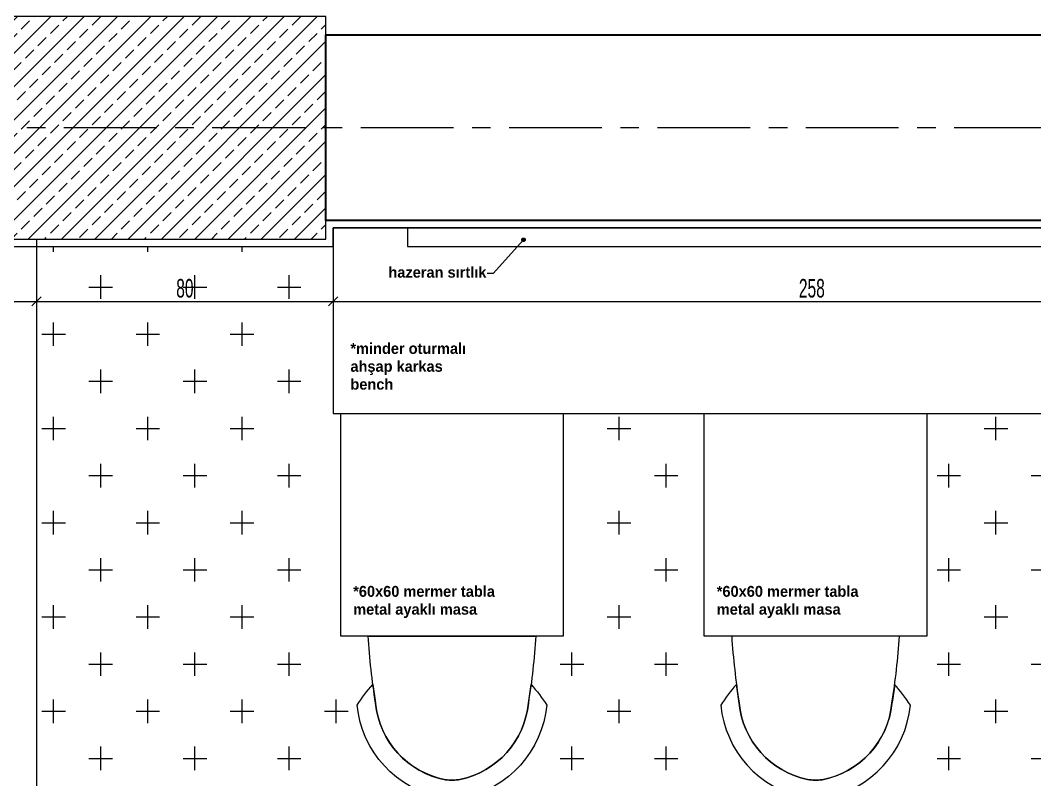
# Model space of a CAD drawing. Header units: millimetres. Extents: x 933584 to 974011, y 4545988 to 4553664.
# Drawn here: x 954019.5 to 954292.9, y 4552360.1 to 4552564.7 of the extents above; entities that cross this region are included whole.
import ezdxf

# ---------------------------------------------------------------- set-up
doc = ezdxf.new("R2010")
doc.units = ezdxf.units.MM
doc.set_wipeout_variables(frame=1)
doc.header["$PDMODE"] = 35
for name, pattern in [('568_AVN_KES_01$0$HIDDEN', [0.375, 0.25, -0.125]), ('CENTER', [2, 1.25, -0.25, 0.25, -0.25]), ('DOT2', [3.175, 0, -3.175]), ('HIDDEN', [9.525, 6.35, -3.175]), ('HIDDEN2', [4.7625, 3.175, -1.5875])]:
    doc.linetypes.add(name, pattern=pattern)
doc.layers.get('0').update_dxf_attribs({"color": 255})
doc.layers.get('Defpoints').update_dxf_attribs({"color": 8})
for name, color, linetype in [('0-CSX-CXS_20', 14, 'CENTER'), ('0-DMS-50', 143, 'Continuous'), ('0-HSL-HTC_200', 1, 'Continuous'), ('0-HSL-SLD', 252, 'Continuous'), ('0-LNS-SLN', 6, 'Continuous'), ('0-LNS-SPL', 13, '568_AVN_KES_01$0$HIDDEN'), ('0-LNS-VLF', 11, 'Continuous'), ('2-SPS-RCN', 2, 'Continuous'), ('7-DCR-FRN', 8, 'Continuous')]:
    doc.layers.add(name, color=color, linetype=linetype)
for name, color, linetype, lineweight in [('2-SPS-IBW', 5, 'Continuous', 40), ('3-OPN-WDR', 4, 'Continuous', 18), ('mimariKIRIS', 251, 'HIDDEN2', 0)]:
    doc.layers.add(name, color=color, linetype=linetype, lineweight=lineweight)
doc.styles.add('Century Gothic_B_3', font='GOTHICB.TTF', dxfattribs={"height": 4})
doc.styles.add('dim_romans_50', font='swissl.ttf', dxfattribs={"width": 0.6, "height": 5})
doc.dimstyles.new('ONK_dim 1_50', dxfattribs={"dimscale": 5, "dimtxt": 4, "dimasz": 0.5, "dimexe": 0.5, "dimexo": 0.5, "dimgap": 0.2, "dimtad": 1, "dimdec": 1, "dimrnd": 0.5, "dimzin": 9, "dimtxsty": 'dim_romans_50', "dimblk": 'OBLIQUE', "dimcen": 1, "dimclre": 256, "dimclrt": 256, "dimazin": 2, "dimtfac": 1, "dimtdec": 1, "dimtix": 1, "dimtmove": 2, "dimatfit": 3, "dimldrblk": 'OBLIQUE', "dimfxl": 3, "dimfxlon": 1, "dimarcsym": 0})

# ---------------------------------------------------------------- blocks, each defined once
blk = doc.blocks.new('ZVBXZDVB')
at = {"layer": '0-CSX-CXS_20', "ltscale": 20}
blk.add_line((934876.25, 4552535.75), (933721.5, 4552535.75), dxfattribs=at)
blk = doc.blocks.new('xcvxcbv')
at = {"layer": '2-SPS-IBW'}
blk.add_lwpolyline([(934203.85, 4551173.49), (934001.85, 4551173.49), (934001.85, 4551223.49), (934203.85, 4551223.49)], close=True, dxfattribs=at)
blk = doc.blocks.new('sandalye')
blk.add_lwpolyline([(20.65, -25.79, -0.018451), (21.38, -30.76, 0.045309), (25.62, -25.2, 0.32914), (3.17, -0.28, 0.07808), (-2.45, -0.17, 0.334929), (-25.48, -25.2, 0.045309), (-21.24, -30.76, -0.018068), (-20.54, -25.89, 0.020768), (-20.51, -25.69, -0.333547), (-1.67, -5.11, -0.074803), (2.23, -5.19, -0.32955)], format="xyb", close=True)
blk.add_lwpolyline([(22.68, -43.83, 0.023043), (20.65, -25.79, 0.32955), (2.23, -5.19, 0.074803), (-1.67, -5.11, 0.334755), (-20.52, -25.79, 0.023043), (-22.55, -43.83)], format="xyb")
blk.add_lwpolyline([(-22.55, -43.83), (22.68, -43.83)])
blk = doc.blocks.new('*U1028')
at = {"xscale": -1, "rotation": 270}
blk.add_blockref('sandalye', (21.91, -0.07), dxfattribs=at)
blk = doc.blocks.new('vbxcb')
at = {"layer": 'mimariKIRIS', "ltscale": 5}
for points in [[(942546.16, 4549951.91), (942747.49, 4549951.91)], [(942546.16, 4549901.91), (942747.49, 4549901.91)], [(942590.28, 4549378.4), (942466.16, 4549548.96), (942466.16, 4549896.91)]]:
    blk.add_lwpolyline(points, dxfattribs=at)
blk = doc.blocks.new('fdvd-flatten-1')
at = {"layer": '2-SPS-RCN'}
blk.add_lwpolyline([(934001.85, 4551228.49), (933863.85, 4551228.49), (933863.85, 4551168.49), (934001.85, 4551168.49)], close=True, dxfattribs=at)
blk = doc.blocks.new('xvbxcvbzc')
at = {"layer": '0-HSL-SLD', "linetype": 'Continuous'}
for p, q in [((939028.475, 4552502.325), (939028.475, 4552503.752)), ((939053.875, 4552502.325), (939053.875, 4552503.752)), ((939079.275, 4552502.325), (939079.275, 4552503.752)), ((939041.175, 4552489.625), (939041.175, 4552495.975)), ((939066.575, 4552489.625), (939066.575, 4552495.975)), ((939091.975, 4552489.625), (939091.975, 4552495.975)), ((939038, 4552492.8), (939044.35, 4552492.8)), ((939063.4, 4552492.8), (939069.75, 4552492.8)), ((939088.8, 4552492.8), (939095.15, 4552492.8)), ((939028.475, 4552476.925), (939028.475, 4552483.275)), ((939053.875, 4552476.925), (939053.875, 4552483.275)), ((939079.275, 4552476.925), (939079.275, 4552483.275)), ((939025.3, 4552480.1), (939031.65, 4552480.1)), ((939050.7, 4552480.1), (939057.05, 4552480.1)), ((939076.1, 4552480.1), (939082.45, 4552480.1)), ((939041.175, 4552464.225), (939041.175, 4552470.575)), ((939066.575, 4552464.225), (939066.575, 4552470.575)), ((939091.975, 4552464.225), (939091.975, 4552470.575)), ((939038, 4552467.4), (939044.35, 4552467.4)), ((939063.4, 4552467.4), (939069.75, 4552467.4)), ((939088.8, 4552467.4), (939095.15, 4552467.4)), ((939028.475, 4552451.525), (939028.475, 4552457.875)), ((939053.875, 4552451.525), (939053.875, 4552457.875)), ((939079.275, 4552451.525), (939079.275, 4552457.875)), ((939180.875, 4552451.525), (939180.875, 4552457.875)), ((939282.475, 4552451.525), (939282.475, 4552457.875)), ((939025.3, 4552454.7), (939031.65, 4552454.7)), ((939050.7, 4552454.7), (939057.05, 4552454.7)), ((939076.1, 4552454.7), (939082.45, 4552454.7)), ((939177.7, 4552454.7), (939184.05, 4552454.7)), ((939279.3, 4552454.7), (939285.65, 4552454.7)), ((939041.175, 4552438.825), (939041.175, 4552445.175)), ((939066.575, 4552438.825), (939066.575, 4552445.175)), ((939091.975, 4552438.825), (939091.975, 4552445.175)), ((939193.575, 4552438.825), (939193.575, 4552445.175)), ((939269.775, 4552438.825), (939269.775, 4552445.175)), ((939038, 4552442), (939044.35, 4552442)), ((939063.4, 4552442), (939069.75, 4552442)), ((939088.8, 4552442), (939095.15, 4552442)), ((939190.4, 4552442), (939196.75, 4552442)), ((939266.6, 4552442), (939272.95, 4552442)), ((939292, 4552442), (939298.35, 4552442)), ((939028.475, 4552426.125), (939028.475, 4552432.475)), ((939053.875, 4552426.125), (939053.875, 4552432.475)), ((939079.275, 4552426.125), (939079.275, 4552432.475)), ((939180.875, 4552426.125), (939180.875, 4552432.475)), ((939282.475, 4552426.125), (939282.475, 4552432.475)), ((939025.3, 4552429.3), (939031.65, 4552429.3)), ((939050.7, 4552429.3), (939057.05, 4552429.3)), ((939076.1, 4552429.3), (939082.45, 4552429.3)), ((939177.7, 4552429.3), (939184.05, 4552429.3)), ((939279.3, 4552429.3), (939285.65, 4552429.3)), ((939041.175, 4552413.425), (939041.175, 4552419.775)), ((939066.575, 4552413.425), (939066.575, 4552419.775)), ((939091.975, 4552413.425), (939091.975, 4552419.775)), ((939193.575, 4552413.425), (939193.575, 4552419.775)), ((939269.775, 4552413.425), (939269.775, 4552419.775)), ((939038, 4552416.6), (939044.35, 4552416.6)), ((939063.4, 4552416.6), (939069.75, 4552416.6)), ((939088.8, 4552416.6), (939095.15, 4552416.6)), ((939190.4, 4552416.6), (939196.75, 4552416.6)), ((939266.6, 4552416.6), (939272.95, 4552416.6)), ((939292, 4552416.6), (939298.35, 4552416.6)), ((939028.475, 4552400.725), (939028.475, 4552407.075)), ((939053.875, 4552400.725), (939053.875, 4552407.075)), ((939079.275, 4552400.725), (939079.275, 4552407.075)), ((939180.875, 4552400.725), (939180.875, 4552407.075)), ((939282.475, 4552400.725), (939282.475, 4552407.075)), ((939025.3, 4552403.9), (939031.65, 4552403.9)), ((939050.7, 4552403.9), (939057.05, 4552403.9)), ((939076.1, 4552403.9), (939082.45, 4552403.9)), ((939177.7, 4552403.9), (939184.05, 4552403.9)), ((939279.3, 4552403.9), (939285.65, 4552403.9)), ((939041.175, 4552388.025), (939041.175, 4552394.375)), ((939066.575, 4552388.025), (939066.575, 4552394.375)), ((939091.975, 4552388.025), (939091.975, 4552394.375)), ((939168.175, 4552388.025), (939168.175, 4552394.375)), ((939193.575, 4552388.025), (939193.575, 4552394.375)), ((939269.775, 4552388.025), (939269.775, 4552394.375)), ((939038, 4552391.2), (939044.35, 4552391.2)), ((939063.4, 4552391.2), (939069.75, 4552391.2)), ((939088.8, 4552391.2), (939095.15, 4552391.2)), ((939165, 4552391.2), (939171.35, 4552391.2)), ((939190.4, 4552391.2), (939196.75, 4552391.2)), ((939266.6, 4552391.2), (939272.95, 4552391.2)), ((939292, 4552391.2), (939298.35, 4552391.2)), ((939028.475, 4552375.325), (939028.475, 4552381.675)), ((939053.875, 4552375.325), (939053.875, 4552381.675)), ((939079.275, 4552375.325), (939079.275, 4552381.675)), ((939104.675, 4552375.325), (939104.675, 4552381.675)), ((939180.875, 4552375.325), (939180.875, 4552381.675)), ((939282.475, 4552375.325), (939282.475, 4552381.675)), ((939025.3, 4552378.5), (939031.65, 4552378.5)), ((939050.7, 4552378.5), (939057.05, 4552378.5)), ((939076.1, 4552378.5), (939082.45, 4552378.5)), ((939101.5, 4552378.5), (939107.85, 4552378.5)), ((939177.7, 4552378.5), (939184.05, 4552378.5)), ((939279.3, 4552378.5), (939285.65, 4552378.5)), ((939041.175, 4552362.625), (939041.175, 4552368.975)), ((939066.575, 4552362.625), (939066.575, 4552368.975)), ((939091.975, 4552362.625), (939091.975, 4552368.975)), ((939168.175, 4552362.625), (939168.175, 4552368.975)), ((939193.575, 4552362.625), (939193.575, 4552368.975)), ((939269.775, 4552362.625), (939269.775, 4552368.975)), ((939038, 4552365.8), (939044.35, 4552365.8)), ((939063.4, 4552365.8), (939069.75, 4552365.8)), ((939088.8, 4552365.8), (939095.15, 4552365.8)), ((939165, 4552365.8), (939171.35, 4552365.8)), ((939190.4, 4552365.8), (939196.75, 4552365.8)), ((939266.6, 4552365.8), (939272.95, 4552365.8)), ((939292, 4552365.8), (939298.35, 4552365.8))]:
    blk.add_line(p, q, dxfattribs=at)
blk = doc.blocks.new('_Oblique')
at = {"color": 0, "linetype": 'ByBlock', "lineweight": -2}
blk.add_line((-0.5, -0.5), (0.5, 0.5), dxfattribs=at)
blk = doc.blocks.new('*D1790')
at = {"layer": '0-DMS-50', "lineweight": -2}
for p, q in [((953963.85, 4552501.25), (953963.85, 4552486.45)), ((954023.85, 4552501.25), (954023.85, 4552486.45))]:
    blk.add_line(p, q, dxfattribs=at)
at = {"layer": '0-DMS-50', "color": 0, "lineweight": -2}
blk.add_line((953963.85, 4552488.95), (954023.85, 4552488.95), dxfattribs=at)
at = {"layer": 'Defpoints', "color": 0}
for p in [(953963.85, 4552503.75), (954023.85, 4552503.75), (954023.85, 4552488.95)]:
    blk.add_point(p, dxfattribs=at)
at = {"layer": '0-DMS-50', "color": 0, "linetype": 'ByBlock', "lineweight": -2, "xscale": 2.5, "yscale": 2.5, "zscale": 2.5, "rotation": 180}
blk.add_blockref('_Oblique', (953963.85, 4552488.95), dxfattribs=at)
at = {"layer": '0-DMS-50', "color": 0, "linetype": 'ByBlock', "lineweight": -2, "xscale": 2.5, "yscale": 2.5, "zscale": 2.5}
blk.add_blockref('_Oblique', (954023.85, 4552488.95), dxfattribs=at)
at = {"layer": '0-DMS-50', "insert": (953993.85, 4552492.45), "char_height": 5, "attachment_point": 5, "style": 'dim_romans_50'}
blk.add_mtext('60', dxfattribs=at)
blk = doc.blocks.new('*D1791')
at = {"layer": '0-DMS-50', "lineweight": -2}
for p, q in [((954023.85, 4552501.25), (954023.85, 4552486.45)), ((954103.85, 4552501.25), (954103.85, 4552486.45))]:
    blk.add_line(p, q, dxfattribs=at)
at = {"layer": '0-DMS-50', "color": 0, "lineweight": -2}
blk.add_line((954023.85, 4552488.95), (954103.85, 4552488.95), dxfattribs=at)
at = {"layer": 'Defpoints', "color": 0}
for p in [(954023.85, 4552503.75), (954103.85, 4552503.75), (954103.85, 4552488.95)]:
    blk.add_point(p, dxfattribs=at)
at = {"layer": '0-DMS-50', "color": 0, "linetype": 'ByBlock', "lineweight": -2, "xscale": 2.5, "yscale": 2.5, "zscale": 2.5, "rotation": 180}
blk.add_blockref('_Oblique', (954023.85, 4552488.95), dxfattribs=at)
at = {"layer": '0-DMS-50', "color": 0, "linetype": 'ByBlock', "lineweight": -2, "xscale": 2.5, "yscale": 2.5, "zscale": 2.5}
blk.add_blockref('_Oblique', (954103.85, 4552488.95), dxfattribs=at)
at = {"layer": '0-DMS-50', "insert": (954063.85, 4552492.45), "char_height": 5, "attachment_point": 5, "style": 'dim_romans_50'}
blk.add_mtext('80', dxfattribs=at)
blk = doc.blocks.new('*D1792')
at = {"layer": '0-DMS-50', "lineweight": -2}
for p, q in [((954361.85, 4552503.95), (954361.85, 4552486.45)), ((954103.85, 4552501.25), (954103.85, 4552486.45))]:
    blk.add_line(p, q, dxfattribs=at)
at = {"layer": '0-DMS-50', "color": 0, "lineweight": -2}
blk.add_line((954103.85, 4552488.95), (954361.85, 4552488.95), dxfattribs=at)
at = {"layer": 'Defpoints', "color": 0}
for p in [(954361.85, 4552508.75), (954103.85, 4552503.75), (954361.85, 4552488.95)]:
    blk.add_point(p, dxfattribs=at)
at = {"layer": '0-DMS-50', "color": 0, "linetype": 'ByBlock', "lineweight": -2, "xscale": 2.5, "yscale": 2.5, "zscale": 2.5, "rotation": 180}
blk.add_blockref('_Oblique', (954103.85, 4552488.95), dxfattribs=at)
at = {"layer": '0-DMS-50', "color": 0, "linetype": 'ByBlock', "lineweight": -2, "xscale": 2.5, "yscale": 2.5, "zscale": 2.5}
blk.add_blockref('_Oblique', (954361.85, 4552488.95), dxfattribs=at)
at = {"layer": '0-DMS-50', "insert": (954232.85, 4552492.45), "char_height": 5, "attachment_point": 5, "style": 'dim_romans_50'}
blk.add_mtext('258', dxfattribs=at)

msp = doc.modelspace()

# ---------------------------------------------------------------- hatches: boundary and pattern name
at = {"layer": '0-HSL-HTC_200'}
h = msp.add_hatch(dxfattribs=at)
h.set_pattern_fill('ANSI33', color=256)
h.set_pattern_definition([(45, (950301.9395, 4554793.885), (-4.490128, 4.490128), []), (45, (950306.4297, 4554793.885), (-4.490128, 4.490128), [3.175, -1.5875])])
h.paths.add_polyline_path([(954101.85, 4552565.75), (953963.85, 4552565.75), (953963.85, 4552505.75), (954101.85, 4552505.75)])
at = {"layer": '0-LNS-VLF', "linetype": 'HIDDEN', "ltscale": 0.5}
h = msp.add_hatch(color=256, dxfattribs=at)
h.dxf.hatch_style = 1
edge = h.paths.add_edge_path()
edge.add_arc((954155.14, 4552505.55), 0.467, 0, 360)

# ---------------------------------------------------------------- linework, layer by layer
at = {"layer": '0-HSL-SLD'}
msp.add_lwpolyline([(954023.85, 4552505.75), (954023.85, 4552327.75)], dxfattribs=at)
at = {"layer": '0-LNS-SPL', "linetype": 'ByBlock', "ltscale": 0.5}
msp.add_lwpolyline([(953963.85, 4552503.75), (954103.85, 4552503.75), (954103.85, 4552508.75), (954696.85, 4552508.75), (954696.85, 4552480.75), (954767.85, 4552480.75)], dxfattribs=at)
at = {"layer": '0-LNS-VLF', "ltscale": 0.5}
msp.add_lwpolyline([(954155.14, 4552505.55), (954146.91, 4552496.5), (954145.34, 4552496.5)], dxfattribs=at)
at = {"layer": '0-LNS-VLF', "linetype": 'HIDDEN', "ltscale": 0.5}
msp.add_circle((954155.14, 4552505.55), 0.467, dxfattribs=at)
at = {"layer": '7-DCR-FRN'}
msp.add_lwpolyline([(954123.85, 4552508.75), (954123.85, 4552503.75), (954341.85, 4552503.75), (954341.85, 4552508.75)], close=True, dxfattribs=at)

# ---------------------------------------------------------------- block references
msp.add_blockref('xcvxcbv', (20100, 1337.26))
at = {"layer": '0-LNS-SLN'}
msp.add_blockref('ZVBXZDVB', (20100, 0), dxfattribs=at)

# ---------------------------------------------------------------- texts
at = {"layer": '0-LNS-VLF', "linetype": 'HIDDEN', "ltscale": 0.5, "char_height": 2.9364, "width": 95.455, "attachment_point": 1, "line_spacing_factor": 0.984502, "style": 'Century Gothic_B_3'}
for s, insert in [('\\pxql;{\\fFranklin Gothic Book|b1|i0|c162|p34;hazeran sırtlık }', (954118.72, 4552498.26)), ('\\pxql;{\\fFranklin Gothic Book|b1|i0|c162|p34;*minder oturmalı\\Pahşap karkas\\Pbench}', (954108.47, 4552477.73))]:
    msp.add_mtext(s, dxfattribs=dict(at, insert=insert))

# ---------------------------------------------------------------- dimensions: what is measured, and where the dimension line sits
at = {"layer": '0-DMS-50'}
for base, p1, p2, picture, middle in [((954361.85, 4552488.95), (954103.85, 4552503.75), (954361.85, 4552508.75), '*D1792', (954232.85, 4552492.45)), ((954103.85, 4552488.95), (954023.85, 4552503.75), (954103.85, 4552503.75), '*D1791', (954063.85, 4552492.45))]:
    dim = msp.add_linear_dim(base=base, p1=p1, p2=p2, angle=180, dimstyle='ONK_dim 1_50', dxfattribs=at)
    dim.commit()
    dim.dimension.update_dxf_attribs({"geometry": picture, "text_midpoint": middle})
dim = msp.add_aligned_dim(p1=(953963.85, 4552503.75), p2=(954023.85, 4552503.75), distance=-14.81, dimstyle='ONK_dim 1_50', dxfattribs=at)
dim.commit()
dim.dimension.update_dxf_attribs({"geometry": '*D1790', "text_midpoint": (953993.85, 4552492.45)})

# ---------------------------------------------------------------- next in the draw order: wipeouts: each hides what was drawn before it
at = {"linetype": 'DOT2', "ltscale": 100000}
for points in [[(954105.85, 4552398.75), (954165.85, 4552398.75), (954165.85, 4552458.75), (954105.85, 4552458.75)], [(954203.85, 4552398.75), (954263.85, 4552398.75), (954263.85, 4552458.75), (954203.85, 4552458.75)]]:
    msp.add_wipeout(points, dxfattribs=at).dxf.layer = '3-OPN-WDR'

# ---------------------------------------------------------------- next in the draw order: linework, layer by layer
at = {"layer": '7-DCR-FRN'}
for points in [[(954103.85, 4552508.75), (954103.85, 4552458.75), (954361.85, 4552458.75), (954361.85, 4552508.75)], [(954105.85, 4552458.75), (954165.85, 4552458.75), (954165.85, 4552398.75), (954105.85, 4552398.75)], [(954203.85, 4552458.75), (954263.85, 4552458.75), (954263.85, 4552398.75), (954203.85, 4552398.75)]]:
    msp.add_lwpolyline(points, close=True, dxfattribs=at)

# ---------------------------------------------------------------- next in the draw order: texts
at = {"layer": '0-LNS-VLF', "linetype": 'HIDDEN', "ltscale": 0.5, "char_height": 2.9364, "width": 95.455, "attachment_point": 1, "rotation": 0.007, "line_spacing_factor": 0.984502, "style": 'Century Gothic_B_3'}
for insert in [(954109.22, 4552412.27), (954207.22, 4552412.27)]:
    msp.add_mtext('\\pxql;{\\fFranklin Gothic Book|b1|i0|c162|p34;*60x60 mermer tabla\\Pmetal ayaklı masa}', dxfattribs=dict(at, insert=insert))

# ---------------------------------------------------------------- next in the draw order: block references
at = {"layer": '7-DCR-FRN', "rotation": 269.9990867054037}
msp.add_blockref('*U1028', (954135.85, 4552376.84), dxfattribs=at)
at = {"layer": '7-DCR-FRN', "xscale": -1, "rotation": 90.000913294596}
msp.add_blockref('*U1028', (954233.85, 4552376.84), dxfattribs=at)

# ---------------------------------------------------------------- next in the draw order: block references
for name, p in [('fdvd-flatten-1', (20100, 1337.26)), ('vbxcb', (11557.69, 2608.84))]:
    msp.add_blockref(name, p)
at = {"layer": '0-DMS-50'}
msp.add_blockref('xvbxcvbzc', (15000, 0), dxfattribs=at)

doc.saveas('drawing.dxf')
